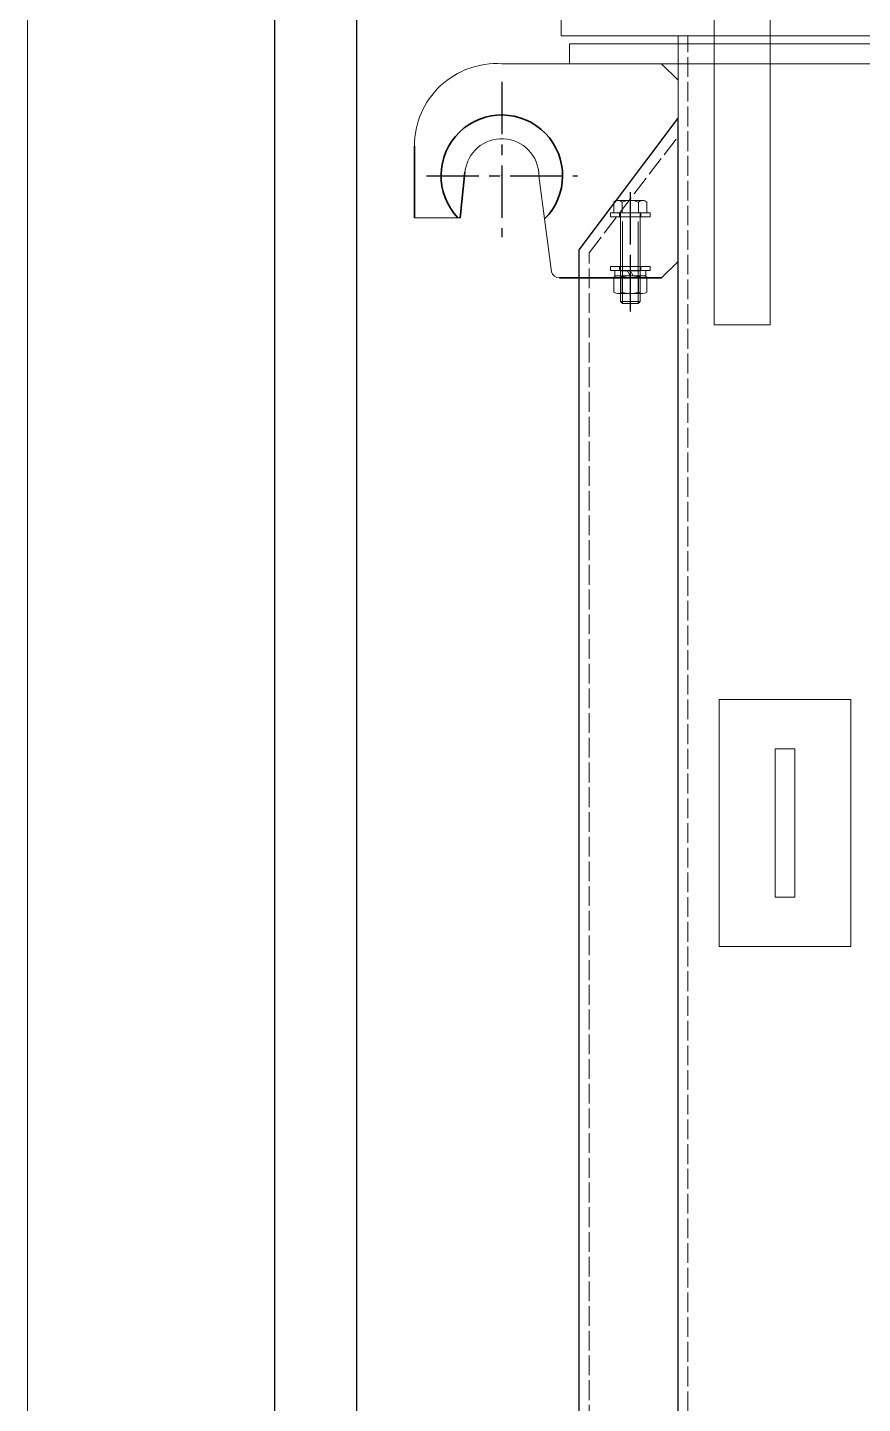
# Model space of a CAD drawing. Header units: millimetres. Extents: x 0 to 87554, y -20854 to 20404.
# Drawn here: x 9160 to 9667, y -10611 to -9776 of the extents above; entities that cross this region are included whole.
import ezdxf

# ---------------------------------------------------------------- set-up
doc = ezdxf.new("R2010")
doc.units = ezdxf.units.MM
doc.linetypes.add('ACAD_ISO02W100', pattern=[15, 12, -3])
doc.linetypes.add('CENTER', pattern=[50.8, 31.75, -6.35, 6.35, -6.35])
doc.layers.get('0').update_dxf_attribs({"lineweight": 15})
doc.layers.get('Defpoints').update_dxf_attribs({"lineweight": 15})
doc.layers.add('00', color=7, linetype='Continuous')
doc.layers.add('CEN', color=1, linetype='CENTER')
for name, color, linetype, lineweight in [('DAS', 3, 'ACAD_ISO02W100', 18), ('DIM', 5, 'Continuous', 18), ('标注', 1, 'Continuous', 18)]:
    doc.layers.add(name, color=color, linetype=linetype, lineweight=lineweight)

# ---------------------------------------------------------------- blocks, each defined once
blk = doc.blocks.new('vf34e')
at = {"color": 87}
for p, q in [((-314, 34.43), (-314, 308.89)), ((-280, 308.89), (-280, 34.43)), ((-407, 220), (-407, 210)), ((-407, 210), (527.01, 210)), ((456, 210), (-336, 210)), ((-336, 210), (-336, -1420)), ((522.01, 205), (-402, 205)), ((-402, 205), (-402, 193)), ((-443, 193), (-346, 193)), ((-402, 193), (522.01, 193)), ((-346, 193), (-336, 183)), ((-336, 183), (-336, 73)), ((-412.83, 66.69), (-420.5, 125)), ((-375.02, 102.5), (-375.02, 108.88)), ((-365, 110), (-372.51, 110)), ((-370.01, 102.5), (-370.01, 108.88)), ((-357.49, 110), (-365, 110)), ((-359.99, 102.5), (-359.99, 108.88)), ((-354.99, 102.5), (-354.99, 108.88)), ((-377, 102.5), (-377, 100)), ((-365, 102.5), (-377, 102.5)), ((-375.02, 102.5), (-354.99, 102.5)), ((-371, 102.5), (-371, 48.7)), ((-365, 102.5), (-353, 102.5)), ((-359, 102.5), (-359, 48.7)), ((-353, 102.5), (-353, 100)), ((-468.38, 99.5), (-496, 99.5)), ((-377, 100), (-365, 100)), ((-353, 100), (-365, 100)), ((-377, 70), (-377, 67.5)), ((-365, 70), (-377, 70)), ((-377, 67.5), (-365, 67.5)), ((-365, 67.5), (-374.35, 67.5)), ((-374.35, 67.5), (-374.35, 64.3)), ((-371, 67.25), (-359, 67.25)), ((-365, 64.3), (-366.85, 67.5)), ((-365, 70), (-353, 70)), ((-365, 67.5), (-355.65, 67.5)), ((-365, 67.5), (-363.15, 64.3)), ((-353, 67.5), (-365, 67.5)), ((-355.65, 67.5), (-355.65, 64.3)), ((-353, 70), (-353, 67.5)), ((-375.02, 54.26), (-375.02, 63.54)), ((-374.35, 64.3), (-365, 64.3)), ((-372.51, 64.3), (-357.49, 64.3)), ((-370.01, 54.26), (-370.01, 63.54)), ((-355.65, 64.3), (-365, 64.3)), ((-359.99, 54.26), (-359.99, 63.54)), ((-354.99, 54.26), (-354.99, 63.54)), ((-372.51, 53.5), (-357.49, 53.5)), ((-359, 48.7), (-371, 48.7)), ((-369.8, 47.5), (-371, 48.7)), ((-360.2, 47.5), (-369.8, 47.5)), ((-360.2, 47.5), (-359, 48.7)), ((-280, 34.43), (-314, 34.43)), ((-277, -223), (-265, -223)), ((-277, -313), (-277, -223)), ((-265, -223), (-265, -313)), ((-265, -313), (-277, -313))]:
    blk.add_line(p, q, dxfattribs=at)
at = {"color": 87, "lineweight": 35}
for p, q in [((-496, 99.5), (-496, 143)), ((-468.38, 99.5), (-465.39, 127.19)), ((-336, 73), (-346, 63)), ((-346, 63), (-408, 63))]:
    blk.add_line(p, q, dxfattribs=at)
at = {"color": 87, "linetype": 'ByBlock', "ltscale": 10}
for p, q in [((-231, -193), (-311, -193)), ((-311, -193), (-311, -343)), ((-231, -343), (-231, -193)), ((-311, -343), (-231, -343))]:
    blk.add_line(p, q, dxfattribs=at)
at = {"color": 87}
for centre, radius, start, end in [((-446.13, 143.23), 49.87, 86.39677, 180.26655), ((-443, 125), 22.5, 0, 174.42428), ((-372.51, 106.65), 3.35, 41.60875, 138.39125), ((-365, 98.29), 11.71, 64.67599, 115.32401), ((-357.49, 106.65), 3.35, 41.60875, 138.39125), ((-408, 68), 5, 195.19071, 270), ((-372.51, 59.78), 4.52, 56.39693, 123.60307), ((-365, 47.34), 16.96, 72.82938, 107.17062), ((-357.49, 59.78), 4.52, 56.39693, 123.60307), ((-372.51, 58.02), 4.52, 236.39693, 303.60307), ((-365, 70.46), 16.96, 252.82938, 287.17062), ((-357.49, 58.02), 4.52, 236.39693, 303.60307)]:
    blk.add_arc(centre, radius, start, end, dxfattribs=at)
at = {"color": 87, "lineweight": 35}
blk.add_arc((-443, 125), 36.9, 314.69399, 223.71383, dxfattribs=at)
at = {"color": 87, "lineweight": 18}
blk.add_point((-425.39, 139.01), dxfattribs=at)
at = {"layer": '00', "color": 87}
for p, q in [((-396, 80), (-336, 160)), ((-336, -1390), (-336, 160)), ((-396, -1310), (-396, 80))]:
    blk.add_line(p, q, dxfattribs=at)
at = {"layer": 'CEN', "color": 87}
for p, q in [((-443, 182.03), (-443, 87.8)), ((-488.73, 125), (-396.98, 125)), ((-365, 115), (-365, 42.5)), ((-365, 107.5), (-365, 95)), ((-365, 75), (-365, 62.5)), ((-365, 72.5), (-365, 59.3)), ((-365, 69.3), (-365, 48.5))]:
    blk.add_line(p, q, dxfattribs=at)
at = {"layer": 'DAS', "color": 87}
for p, q in [((-330, -1420), (-330, 210)), ((-390, 78.28), (-336, 148.68)), ((-371.5, 102.5), (-371.5, 100)), ((-358.5, 102.5), (-358.5, 100)), ((-390, -1308.28), (-390, 78.28)), ((-371.5, 70), (-371.5, 67.5)), ((-358.5, 70), (-358.5, 67.5))]:
    blk.add_line(p, q, dxfattribs=at)
at = {"layer": 'Defpoints', "color": 87, "linetype": 'ByBlock'}
for p in [(-487.27, 171.31), (-496, 143)]:
    blk.add_point(p, dxfattribs=at)
at = {"layer": 'DIM', "color": 87}
for p, q in [((-369.8, 97.25), (-369.8, 47.5)), ((-360.2, 97.25), (-360.2, 47.5))]:
    blk.add_line(p, q, dxfattribs=at)
at = {"layer": '标注', "color": 87}
for p in [(-443, 143), (-443, 125)]:
    blk.add_point(p, dxfattribs=at)

msp = doc.modelspace()

# ---------------------------------------------------------------- linework, layer by layer
msp.add_lwpolyline([(9310.387, -11490.968), (9160.387, -11490.968), (9160.387, -8968.968), (9310.387, -8968.968)], close=True)
at = {"lineweight": -3}
msp.add_lwpolyline([(9360.387, -9389.679), (9310.387, -9439.679), (9310.387, -11490.968), (9360.387, -11490.968), (9360.387, -9389.679)], dxfattribs=at)

# ---------------------------------------------------------------- block references
msp.add_blockref('vf34e', (9891.412, -9990.968), dxfattribs=at)

doc.saveas('drawing.dxf')
